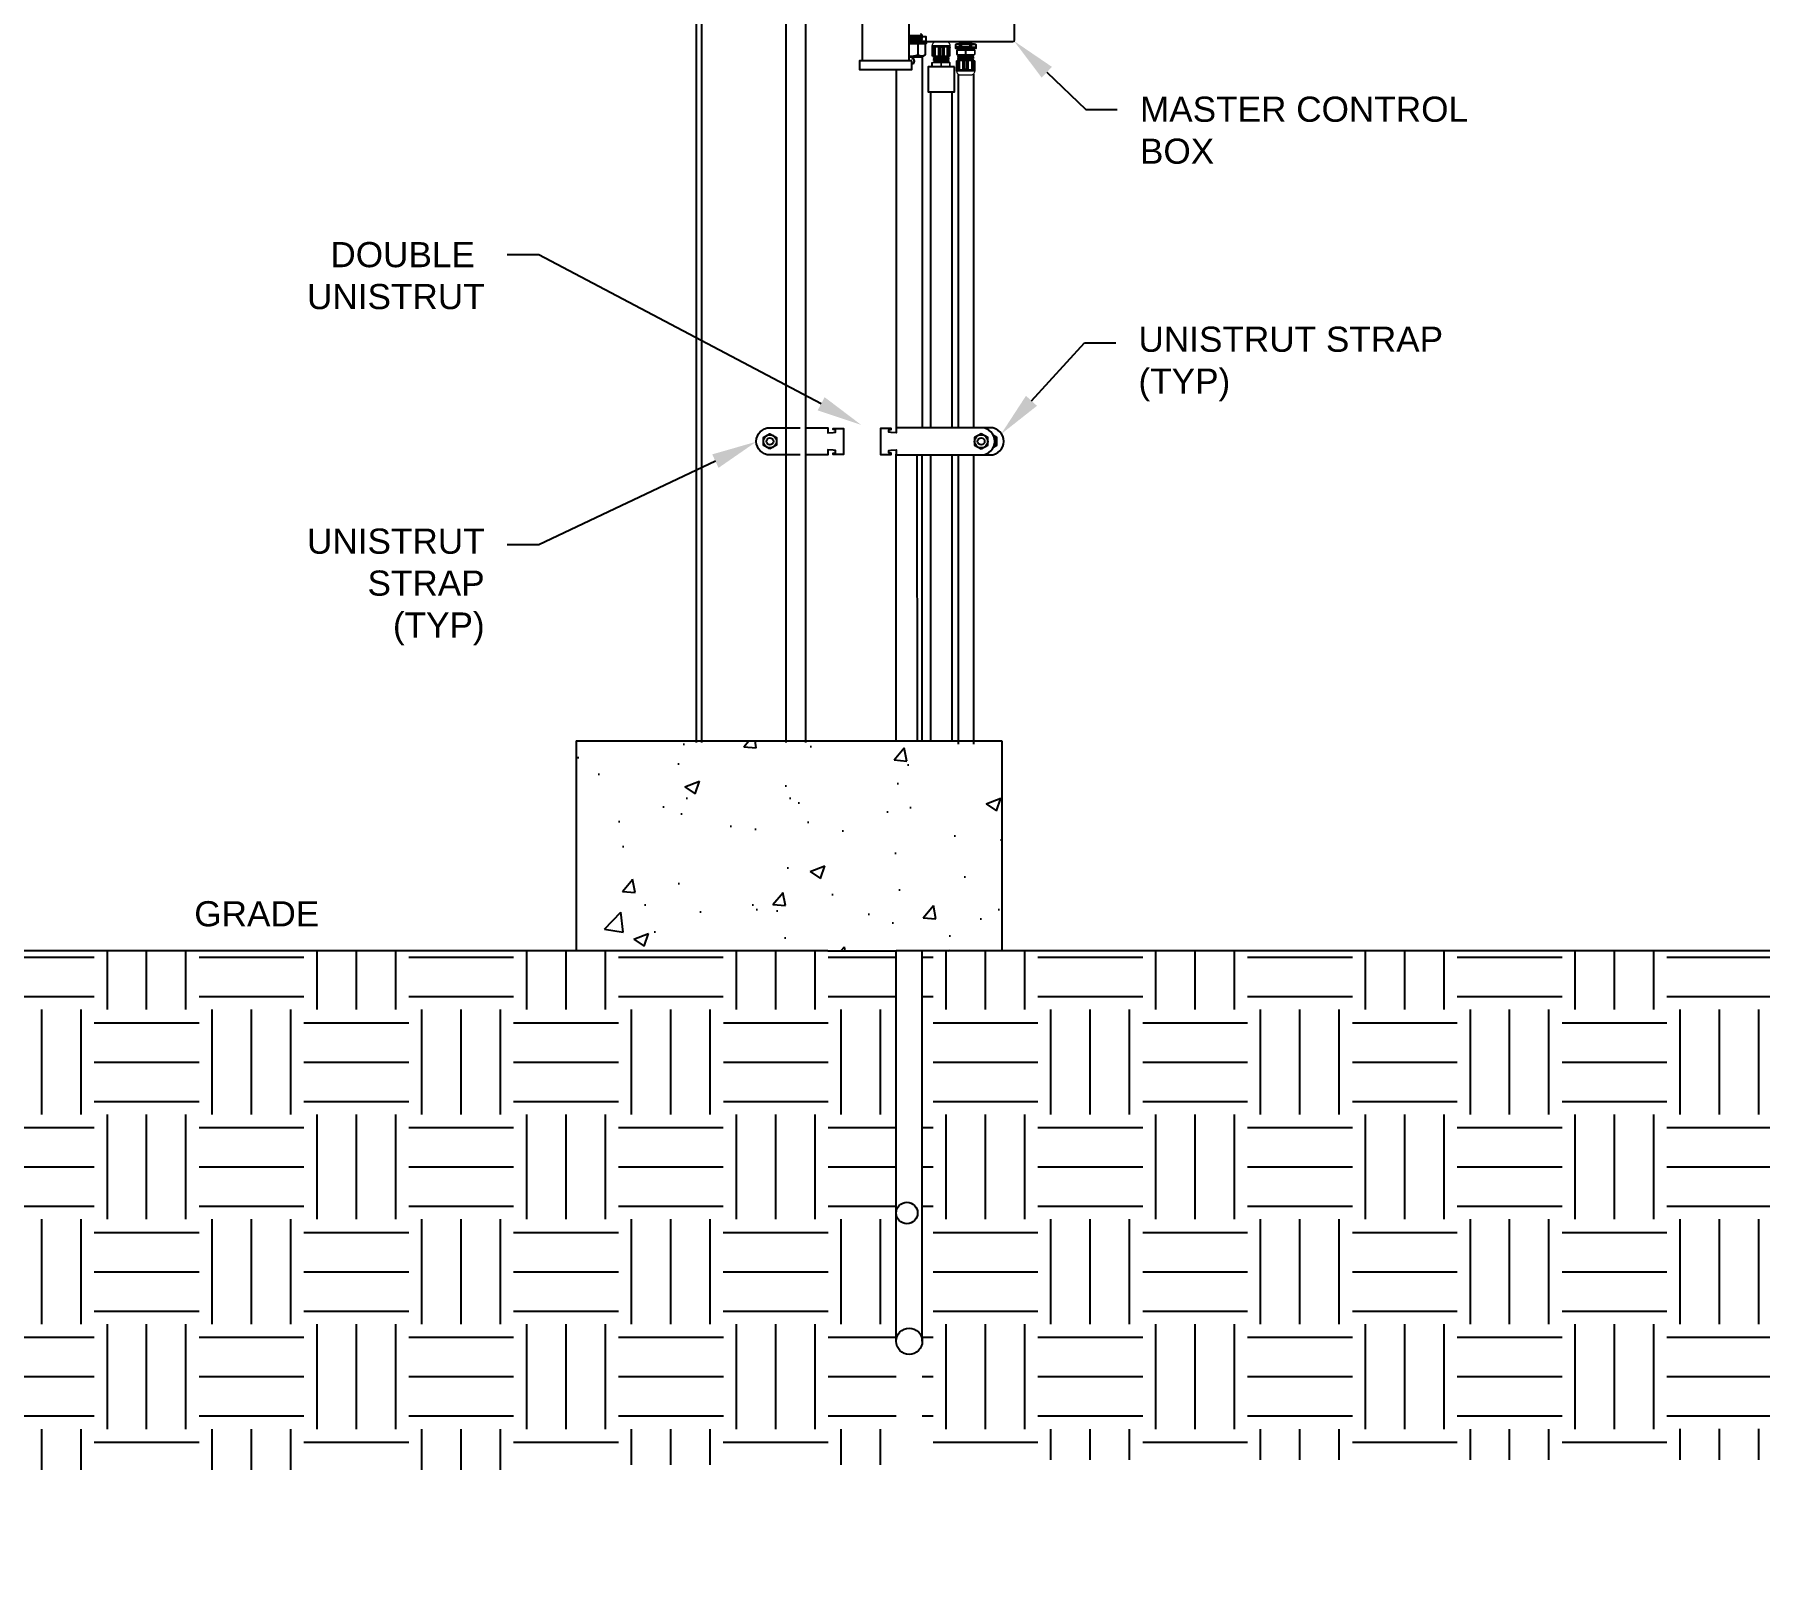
# Model space of a CAD drawing. Header units: feet. Extents: x -18 to 2540, y -48 to 1440.
# Drawn here: x 2018.08 to 2026.08, y 1377.34 to 1384.44 of the extents above; entities that cross this region are included whole.
import ezdxf
from ezdxf import colors
from ezdxf.entities.mleader import LeaderData, LeaderLine
from ezdxf.math import Vec2, Vec3

# ---------------------------------------------------------------- set-up
doc = ezdxf.new("R2010")
doc.units = ezdxf.units.FT
doc.header["$MEASUREMENT"] = 0
for name, color, linetype in [('ANNO-SYMBOL', 3, 'Continuous'), ('C-GRADE', 110, 'Continuous'), ('DETL-HTCH', 253, 'Continuous'), ('DETL-HVLN', 72, 'Continuous'), ('DETL-LTLN', 5, 'Continuous'), ('E-COND-PVC', 4, 'Continuous'), ('E-DETL', 7, 'Continuous'), ('E-EQPM-CAB', 5, 'Continuous'), ('E-POSTS', 4, 'Continuous'), ('G-ANNO-TEXT', 1, 'Continuous')]:
    doc.layers.add(name, color=color, linetype=linetype)
doc.styles.add('NEI-A', font='arial.ttf')

# ---------------------------------------------------------------- blocks, each defined once
blk = doc.blocks.new('Equipment Callout Arrowhead .75')
at = {"color": 0}
blk.add_ellipse((-0.248, 0), major_axis=(0.743, 0), ratio=0.350959, start_param=-0.80282, end_param=3.944413, dxfattribs=at)
blk = doc.blocks.new('A$C82a2585c')
at = {"layer": 'E-DETL'}
for p, q in [((0.1028, 5.4633), (0.1028, 0)), ((0.1668, 5.4633), (0.1597, 5.4633)), ((0.181, 5.4633), (0.181, 0)), ((0.5148, 0), (0.5148, 5.4633)), ((0.5362, 5.4633), (0.529, 5.4633)), ((0.5362, 0), (0.5362, 5.4633)), ((0.0583, 5.3745), (0.0583, 5.3638)), ((0.0583, 5.3745), (0.0957, 5.3745)), ((0.0583, 5.3638), (0.0583, 5.3211)), ((0.0583, 5.3638), (0.0957, 5.3638)), ((0.2255, 5.3745), (0.1882, 5.3745)), ((0.2255, 5.3638), (0.1882, 5.3638)), ((0.2255, 5.3638), (0.2255, 5.3745)), ((0.2255, 5.3211), (0.2255, 5.3638)), ((0.4704, 5.3745), (0.4704, 5.3638)), ((0.4704, 5.3745), (0.5077, 5.3745)), ((0.4704, 5.3638), (0.4704, 5.3211)), ((0.4704, 5.3638), (0.5077, 5.3638)), ((0.5806, 5.3745), (0.5433, 5.3745)), ((0.5806, 5.3638), (0.5433, 5.3638)), ((0.5806, 5.3745), (0.5806, 5.3638)), ((0.5806, 5.3638), (0.5806, 5.3211)), ((0.0583, 5.3211), (0.0583, 5.3105)), ((0.0583, 5.3211), (0.0957, 5.3211)), ((0.0583, 5.3105), (0.0957, 5.3105)), ((0.2255, 5.3211), (0.1882, 5.3211)), ((0.2255, 5.3105), (0.1882, 5.3105)), ((0.2255, 5.3105), (0.2255, 5.3211)), ((0.4704, 5.3211), (0.4704, 5.3105)), ((0.4704, 5.3211), (0.5077, 5.3211)), ((0.4704, 5.3105), (0.5077, 5.3105)), ((0.5806, 5.3211), (0.5433, 5.3211)), ((0.5806, 5.3105), (0.5433, 5.3105)), ((0.5806, 5.3211), (0.5806, 5.3105))]:
    blk.add_line(p, q, dxfattribs=at)
at = {"layer": 'E-DETL', "flags": 128}
for points in [[(0.1028, 5.4633), (0.5362, 5.4633)], [(0.0957, 5.3105), (0.0957, 5.3745)], [(0.1882, 5.3745), (0.1882, 5.3105)], [(0.5077, 5.3105), (0.5077, 5.3745)], [(0.5433, 5.3105), (0.5433, 5.3745)]]:
    blk.add_lwpolyline(points, dxfattribs=at)
for points in [[(0.0957, 5.2927), (0.1028, 5.2927), (0.1028, 5.2927), (0.1028, 5.3923), (0.1028, 5.3923), (0.0957, 5.3923)], [(0.1882, 5.3923), (0.181, 5.3923), (0.181, 5.3923), (0.181, 5.2927), (0.181, 5.2927), (0.1882, 5.2927)], [(0.5077, 5.2927), (0.5148, 5.2927), (0.5148, 5.2927), (0.5148, 5.3923), (0.5148, 5.3923), (0.5077, 5.3923)], [(0.5433, 5.2927), (0.5362, 5.2927), (0.5362, 5.2927), (0.5362, 5.3923), (0.5362, 5.3923), (0.5433, 5.3923)]]:
    blk.add_lwpolyline(points, close=True, dxfattribs=at)

msp = doc.modelspace()

# ---------------------------------------------------------------- hatches: boundary and pattern name
at = {"layer": 'DETL-HTCH', "true_color": 0xc7c8ca}
h = msp.add_hatch(dxfattribs=at)
h.set_pattern_fill('AR-CONC', color=9, scale=0.097252)
h.set_pattern_definition([(50, (1998.01173, 1373.8234), (0.69755, -0.061028), [0.072939, -0.80233]), (355, (1998.0117, 1373.8234), (-0.134939, 0.731522), [0.058351, -0.641864]), (100.4514, (1998.06986, 1373.81834), (0.562612, 0.670495), [0.061989, -0.681875]), (46.1842, (1998.0117, 1374.0179), (1.037914, -0.16097), [0.10941, -1.203494]), (96.6356, (1998.0982, 1374.0045), (0.90898, 0.94735), [0.092983, -1.022813]), (351.184, (1998.0117, 1374.0179), (0.90898, 0.94735), [0.087527, -0.962795]), (21, (1998.109, 1373.9693), (0.580504, -0.391555), [0.072939, -0.80233]), (326, (1998.109, 1373.9693), (0.23663, 0.705223), [0.058351, -0.641864]), (71.4514, (1998.15736, 1373.9367), (0.817134, 0.313668), [0.061989, -0.681875]), (37.5, (1998.01173, 1373.82343), (0.0118257, 0.3237461), [0, -0.6340834, 0, -0.651589, 0, -0.644295]), (7.5, (1998.01173, 1373.82343), (0.2558405, 0.3835735), [0, -0.371503, 0, -0.6194956, 0, -0.2455615]), (327.5, (1997.79486, 1373.82343), (0.5191533, -0.021935), [0, -0.24313, 0, -0.758566, 0, -1.006559]), (317.5, (1997.6976, 1373.82343), (0.5671606, 0.097354), [0, -0.316069, 0, -0.503766, 0, -0.714803])])
h.paths.add_polyline_path([(2022.568955, 1381.16373), (2020.592916, 1381.16373), (2020.592916, 1380.191209), (2021.760268, 1380.191209), (2022.076374, 1380.191209), (2022.568955, 1380.191209)])
at = {"layer": 'DETL-HTCH'}
h = msp.add_hatch(dxfattribs=at)
h.set_pattern_fill('EARTH', color=256, scale=1.945041)
h.set_pattern_definition([(0, (-336.6017, -230.5158), (0.4862603, 0.4862603), [0.4862603, -0.4862603]), (0, (-336.6017, -230.33344), (0.4862603, 0.4862603), [0.4862603, -0.4862603]), (0, (-336.6017, -230.1511), (0.4862603, 0.4862603), [0.4862603, -0.4862603]), (90, (-336.54093, -230.0903), (-0.4862603, 0.4862603), [0.4862603, -0.4862603]), (90, (-336.3586, -230.0903), (-0.4862603, 0.4862603), [0.4862603, -0.4862603]), (90, (-336.17623, -230.0903), (-0.4862603, 0.4862603), [0.4862603, -0.4862603])])
h.paths.add_polyline_path([(2022.1979, 1380.191209), (2022.1979, 1377.829737), (2026.736734, 1377.829737), (2028.487272, 1380.191209)])
h.paths.add_polyline_path([(2020.730095, 1380.191209), (2020.730074, 1377.807037), (2022.076335, 1377.807037), (2022.076335, 1380.191209)])
h.paths.add_polyline_path([(2020.728934, 1377.784338), (2020.728934, 1380.191209), (2015.244959, 1380.191209), (2016.995496, 1377.784338)])

# ---------------------------------------------------------------- linework, layer by layer
at = {"layer": 'ANNO-SYMBOL'}
for q in [(2020.592916, 1380.191209), (2022.565858, 1381.16373)]:
    msp.add_line((2020.592916, 1381.16373), q, dxfattribs=at)
at = {"layer": 'C-GRADE'}
msp.add_lwpolyline([(2021.760268, 1380.191209), (2022.076374, 1380.191209)], dxfattribs=at)
at = {"layer": 'DETL-HVLN'}
msp.add_line((2022.566678, 1381.16373), (2022.566678, 1380.191209), dxfattribs=at)
at = {"layer": 'DETL-LTLN'}
for points in [[(2021.918303, 1384.538936), (2021.918303, 1384.317875)], [(2022.13712, 1384.317875), (2022.13712, 1384.538936)], [(2022.1979, 1384.336228), (2022.1979, 1382.616515)], [(2022.076335, 1384.277582), (2022.076335, 1382.614868)], [(2022.363443, 1384.256379), (2022.363443, 1382.616515)], [(2022.435733, 1384.256693), (2022.435729, 1382.616515)], [(2022.236506, 1384.174327), (2022.236506, 1382.616515)], [(2022.334122, 1384.174641), (2022.334118, 1382.616515)], [(2022.076335, 1381.16373), (2022.076335, 1382.493486)], [(2022.076372, 1381.16373), (2022.076342, 1382.493483)], [(2022.174905, 1381.16373), (2022.174025, 1382.48999)], [(2022.1979, 1381.16373), (2022.1979, 1382.48999)], [(2022.236506, 1382.48999), (2022.236506, 1381.164004)], [(2022.334118, 1382.48999), (2022.334114, 1381.164004)], [(2022.363443, 1382.48999), (2022.363443, 1381.149354)], [(2022.435728, 1382.48999), (2022.435725, 1381.149354)], [(2021.760268, 1380.191209), (2015.412919, 1380.191209)], [(2022.076335, 1378.379889), (2022.076394, 1380.191059)], [(2028.688342, 1380.191209), (2022.076374, 1380.191059)], [(2022.1979, 1378.379889), (2022.1979, 1380.191062)]]:
    msp.add_lwpolyline(points, dxfattribs=at)
for points in [[(2022.148791, 1384.317875), (2021.906633, 1384.317875), (2021.906633, 1384.277582), (2022.148791, 1384.277582)], [(2022.346935, 1384.290521), (2022.22542, 1384.290131), (2022.22542, 1384.174292), (2022.346935, 1384.174682)]]:
    msp.add_lwpolyline(points, close=True, dxfattribs=at)
for centre, radius in [((2022.126077, 1378.974677), 0.049676), ((2022.137117, 1378.379889), 0.060783)]:
    msp.add_circle(centre, radius, dxfattribs=at)
at = {"layer": 'E-COND-PVC'}
for points in [[(2022.36344, 1384.256379), (2022.363444, 1382.616515)], [(2022.236502, 1384.174327), (2022.236506, 1382.616515)], [(2022.236507, 1382.48999), (2022.23651, 1381.164004)], [(2022.363444, 1382.48999), (2022.363447, 1381.149354)]]:
    msp.add_lwpolyline(points, dxfattribs=at)
at = {"layer": 'E-DETL', "ltscale": 0.05}
for points in [[(2022.13712, 1384.435553), (2022.196755, 1384.437642), (2022.192477, 1384.441677), (2022.192377, 1384.444479)], [(2022.192621, 1384.437497), (2022.192693, 1384.434657), (2022.196273, 1384.431696), (2022.13712, 1384.429157)], [(2022.13712, 1384.422091), (2022.196989, 1384.423847), (2022.192679, 1384.428218), (2022.192676, 1384.431542)], [(2022.13712, 1384.430908), (2022.214562, 1384.430908), (2022.214562, 1384.408072), (2022.13712, 1384.408107)], [(2022.13712, 1384.415464), (2022.197092, 1384.417599), (2022.192717, 1384.421515), (2022.192653, 1384.42372)], [(2022.192585, 1384.417438), (2022.192584, 1384.414882), (2022.197034, 1384.410646), (2022.13712, 1384.408386)], [(2022.13712, 1384.398412), (2022.215395, 1384.398412)], [(2022.177774, 1384.398412), (2022.177774, 1384.345092)], [(2022.203262, 1384.408077), (2022.203263, 1384.403919)], [(2022.211052, 1384.398412), (2022.211052, 1384.345031)], [(2022.215395, 1384.398412), (2022.216733, 1384.400318), (2022.216732, 1384.403921)], [(2022.211052, 1384.345031), (2022.197532, 1384.336718)]]:
    msp.add_lwpolyline(points, dxfattribs=at)
at = {"layer": 'E-DETL'}
msp.add_lwpolyline([(2022.13712, 1384.336718), (2022.197532, 1384.336718)], dxfattribs=at)
at = {"layer": 'E-DETL', "ltscale": 0.05}
for centre, radius, start, end in [((2022.136976, 1384.47568), 0.136812, 270.0602995, 287.3495945), ((2022.194479, 1384.380892), 0.039506, 244.9848419, 294.8034348)]:
    msp.add_arc(centre, radius, start, end, dxfattribs=at)
at = {"layer": 'E-EQPM-CAB', "lineweight": 0}
for p, q in [((2022.242695, 1384.388552), (2022.242695, 1384.340897)), ((2022.327308, 1384.340897), (2022.327308, 1384.388552)), ((2022.242695, 1384.340897), (2022.327308, 1384.340897)), ((2022.441544, 1384.317296), (2022.356931, 1384.317296)), ((2022.441544, 1384.317296), (2022.441544, 1384.269641))]:
    msp.add_line(p, q, dxfattribs=at)
at = {"layer": 'E-EQPM-CAB', "lineweight": 25}
msp.add_line((2022.356931, 1384.395102), (2022.441058, 1384.395102), dxfattribs=at)
for points in [[(2022.625221, 1384.415428), (2022.625221, 1386.140911)], [(2022.13712, 1384.407319), (2022.617112, 1384.407319)], [(2022.441058, 1384.395102), (2022.445434, 1384.393643), (2022.445434, 1384.37565), (2022.352554, 1384.37565), (2022.352554, 1384.393643), (2022.356931, 1384.395102)], [(2022.372492, 1384.380513), (2022.35304, 1384.380513), (2022.35304, 1384.393643), (2022.352554, 1384.393643)], [(2022.372492, 1384.393643), (2022.367629, 1384.394615), (2022.362766, 1384.395102), (2022.357903, 1384.394615), (2022.35304, 1384.393643)], [(2022.372492, 1384.36787), (2022.372492, 1384.40191)], [(2022.445434, 1384.393643), (2022.440571, 1384.394615), (2022.435709, 1384.395102), (2022.430846, 1384.394615), (2022.425983, 1384.393643), (2022.418689, 1384.393643), (2022.418689, 1384.380513), (2022.3793, 1384.380513), (2022.3793, 1384.393643), (2022.372492, 1384.393643)], [(2022.418689, 1384.393643), (2022.408963, 1384.394615), (2022.399237, 1384.395102), (2022.389025, 1384.394615), (2022.3793, 1384.393643)], [(2022.425983, 1384.36787), (2022.425983, 1384.40191)], [(2022.425983, 1384.380513), (2022.445434, 1384.380513)]]:
    msp.add_lwpolyline(points, dxfattribs=at)
at = {"layer": 'E-EQPM-CAB', "lineweight": 0}
for points in [[(2022.242695, 1384.388552), (2022.327308, 1384.388552)], [(2022.327308, 1384.382717), (2022.242695, 1384.382717)], [(2022.243667, 1384.378827), (2022.243667, 1384.340897)], [(2022.247558, 1384.379799), (2022.249017, 1384.380286), (2022.249989, 1384.381258), (2022.250475, 1384.381258), (2022.250475, 1384.340897)], [(2022.250962, 1384.380772), (2022.252421, 1384.381258), (2022.253393, 1384.382231), (2022.253879, 1384.382231), (2022.253879, 1384.340897)], [(2022.257283, 1384.382231), (2022.264091, 1384.382717), (2022.270413, 1384.382231)], [(2022.257283, 1384.382717), (2022.257283, 1384.340897)], [(2022.260201, 1384.406059), (2022.309802, 1384.406059)], [(2022.275276, 1384.340897), (2022.275276, 1384.382231), (2022.275762, 1384.381258), (2022.277221, 1384.380772)], [(2022.278194, 1384.381258), (2022.27868, 1384.381258), (2022.279166, 1384.380286), (2022.280625, 1384.379799)], [(2022.281598, 1384.380286), (2022.282084, 1384.380286)], [(2022.282084, 1384.340897), (2022.282084, 1384.380286)], [(2022.282084, 1384.379799), (2022.283056, 1384.379313), (2022.284515, 1384.378827), (2022.285488, 1384.378827), (2022.287433, 1384.379313), (2022.288406, 1384.380286), (2022.288406, 1384.340897)], [(2022.289864, 1384.379799), (2022.291323, 1384.380286)], [(2022.291323, 1384.381258), (2022.291323, 1384.340897)], [(2022.293268, 1384.380772), (2022.294241, 1384.381258), (2022.294727, 1384.382231), (2022.295213, 1384.382231)], [(2022.294727, 1384.340897), (2022.294727, 1384.382231)], [(2022.298617, 1384.382717), (2022.298617, 1384.340897)], [(2022.29959, 1384.382231), (2022.306398, 1384.382717), (2022.31272, 1384.382231)], [(2022.313206, 1384.340897), (2022.313206, 1384.382717)], [(2022.31661, 1384.340897), (2022.31661, 1384.382231), (2022.318069, 1384.381258), (2022.319528, 1384.380772)], [(2022.320014, 1384.340897), (2022.320014, 1384.381258), (2022.321473, 1384.380286), (2022.322445, 1384.379799)], [(2022.326336, 1384.380286), (2022.326822, 1384.379799), (2022.327308, 1384.379313), (2022.326822, 1384.378827), (2022.326336, 1384.378827), (2022.323418, 1384.379799), (2022.323418, 1384.380286), (2022.322932, 1384.380286), (2022.322932, 1384.340897)], [(2022.326336, 1384.340897), (2022.326336, 1384.378827)], [(2022.327308, 1384.291296), (2022.242695, 1384.291296), (2022.242695, 1384.310261), (2022.327308, 1384.310261)], [(2022.245126, 1384.291296), (2022.245126, 1384.310261)], [(2022.317583, 1384.330198), (2022.317583, 1384.333116), (2022.315637, 1384.333116), (2022.31272, 1384.333602), (2022.308829, 1384.333602), (2022.304453, 1384.334089), (2022.299104, 1384.334089), (2022.27479, 1384.335061), (2022.26944, 1384.335061), (2022.264091, 1384.335547), (2022.259715, 1384.335547), (2022.256311, 1384.336034), (2022.252907, 1384.336034), (2022.249503, 1384.337006), (2022.249503, 1384.339924), (2022.252421, 1384.340897), (2022.252907, 1384.34041), (2022.254852, 1384.34041), (2022.25777, 1384.339924), (2022.261174, 1384.339924), (2022.266037, 1384.339438), (2022.271386, 1384.339438), (2022.283056, 1384.338951), (2022.295213, 1384.338465), (2022.301049, 1384.338465), (2022.305912, 1384.337979), (2022.313692, 1384.337979), (2022.316124, 1384.337493), (2022.317583, 1384.337493)], [(2022.317583, 1384.325822), (2022.317096, 1384.326308), (2022.315637, 1384.326308), (2022.31272, 1384.326794), (2022.308829, 1384.326794), (2022.304453, 1384.327281), (2022.299104, 1384.327281), (2022.27479, 1384.328253), (2022.26944, 1384.328253), (2022.264091, 1384.328739), (2022.256311, 1384.328739), (2022.253879, 1384.329226), (2022.252907, 1384.329226), (2022.249503, 1384.330198), (2022.249503, 1384.333116), (2022.252421, 1384.334089)], [(2022.317583, 1384.319014), (2022.317096, 1384.3195), (2022.31272, 1384.3195), (2022.308829, 1384.319986), (2022.304453, 1384.319986), (2022.299104, 1384.320473), (2022.286947, 1384.320959), (2022.27479, 1384.320959), (2022.26944, 1384.321445), (2022.264091, 1384.321445), (2022.259715, 1384.321932), (2022.256311, 1384.321932), (2022.253879, 1384.322418), (2022.252907, 1384.322418), (2022.249503, 1384.32339), (2022.249503, 1384.326308), (2022.252421, 1384.326794), (2022.252421, 1384.329226)], [(2022.317583, 1384.310261), (2022.317583, 1384.312206), (2022.317096, 1384.312206), (2022.315637, 1384.312692), (2022.31272, 1384.312692), (2022.308829, 1384.313178), (2022.304453, 1384.313178), (2022.299104, 1384.313665), (2022.286947, 1384.313665), (2022.27479, 1384.314151), (2022.26944, 1384.314637), (2022.264091, 1384.314637), (2022.259715, 1384.315124), (2022.253879, 1384.315124), (2022.252907, 1384.31561), (2022.249503, 1384.316582), (2022.249503, 1384.319014), (2022.252421, 1384.319986), (2022.252421, 1384.322418)], [(2022.252421, 1384.33652), (2022.252421, 1384.333602), (2022.254852, 1384.333602), (2022.25777, 1384.333116), (2022.261174, 1384.333116), (2022.266037, 1384.33263), (2022.271386, 1384.33263), (2022.283056, 1384.332143), (2022.295213, 1384.331657), (2022.301049, 1384.331657), (2022.305912, 1384.331171), (2022.310288, 1384.331171), (2022.313692, 1384.330685), (2022.317583, 1384.330685), (2022.320987, 1384.329712), (2022.320987, 1384.326794), (2022.317583, 1384.325822), (2022.317583, 1384.32339), (2022.316124, 1384.323877), (2022.313692, 1384.323877), (2022.310288, 1384.324363), (2022.305912, 1384.324363), (2022.301049, 1384.324849), (2022.295213, 1384.324849), (2022.283056, 1384.325335), (2022.271386, 1384.325822), (2022.261174, 1384.325822), (2022.25777, 1384.326308), (2022.254852, 1384.326308), (2022.252907, 1384.326794), (2022.252421, 1384.326794)], [(2022.252421, 1384.319986), (2022.252907, 1384.319986), (2022.254852, 1384.3195), (2022.257283, 1384.3195), (2022.261174, 1384.319014), (2022.26555, 1384.319014), (2022.270413, 1384.318528), (2022.282084, 1384.318528), (2022.294241, 1384.318041), (2022.29959, 1384.317555), (2022.309316, 1384.317555), (2022.31272, 1384.317069), (2022.315637, 1384.317069), (2022.317096, 1384.316582), (2022.320987, 1384.31561), (2022.320987, 1384.313178), (2022.320014, 1384.312692), (2022.317583, 1384.312206)], [(2022.252421, 1384.310261), (2022.252421, 1384.31561)], [(2022.283056, 1384.310261), (2022.283056, 1384.291296)], [(2022.286947, 1384.291296), (2022.286947, 1384.310261)], [(2022.308343, 1384.340897), (2022.313206, 1384.34041), (2022.315151, 1384.34041), (2022.31661, 1384.339924), (2022.317583, 1384.339924)], [(2022.3205, 1384.340897), (2022.3205, 1384.34041), (2022.317583, 1384.339924), (2022.317583, 1384.337493), (2022.320987, 1384.33652), (2022.320987, 1384.333602), (2022.317583, 1384.33263)], [(2022.317583, 1384.32339), (2022.320987, 1384.322904), (2022.320987, 1384.319986), (2022.317583, 1384.319014), (2022.317583, 1384.316582)], [(2022.325363, 1384.291296), (2022.325363, 1384.310261)], [(2022.327308, 1384.291296), (2022.327308, 1384.310261)], [(2022.441544, 1384.366897), (2022.356931, 1384.366897), (2022.356931, 1384.347932), (2022.441544, 1384.347932)], [(2022.357903, 1384.277907), (2022.357417, 1384.278394), (2022.356931, 1384.27888), (2022.357417, 1384.279366), (2022.357903, 1384.279366), (2022.360821, 1384.278394), (2022.360821, 1384.277907), (2022.361307, 1384.277907), (2022.361307, 1384.317296)], [(2022.441544, 1384.269641), (2022.356931, 1384.269641), (2022.356931, 1384.317296)], [(2022.357903, 1384.317296), (2022.357903, 1384.279366)], [(2022.358876, 1384.36787), (2022.439112, 1384.36787)], [(2022.358876, 1384.366897), (2022.358876, 1384.347932)], [(2022.364225, 1384.317296), (2022.364225, 1384.276935), (2022.362766, 1384.277907), (2022.361793, 1384.278394)], [(2022.431818, 1384.338207), (2022.431332, 1384.338207), (2022.429387, 1384.338693), (2022.426955, 1384.338693), (2022.423065, 1384.339179), (2022.418689, 1384.339179), (2022.413826, 1384.339665), (2022.402155, 1384.339665), (2022.389998, 1384.340152), (2022.384649, 1384.340638), (2022.374923, 1384.340638), (2022.371519, 1384.341124), (2022.368601, 1384.341124), (2022.367143, 1384.34161), (2022.363252, 1384.342583), (2022.363252, 1384.345014), (2022.364225, 1384.345501), (2022.366656, 1384.345987)], [(2022.366656, 1384.334803), (2022.363252, 1384.335289), (2022.363252, 1384.338207), (2022.366656, 1384.339179), (2022.366656, 1384.34161)], [(2022.431818, 1384.321673), (2022.431818, 1384.324591), (2022.429387, 1384.324591), (2022.426469, 1384.325077), (2022.423065, 1384.325077), (2022.418202, 1384.325563), (2022.412853, 1384.325563), (2022.401182, 1384.326049), (2022.389025, 1384.326536), (2022.38319, 1384.326536), (2022.378327, 1384.327022), (2022.373951, 1384.327022), (2022.370547, 1384.327508), (2022.366656, 1384.327508), (2022.363252, 1384.328481), (2022.363252, 1384.331399), (2022.366656, 1384.332371), (2022.366656, 1384.334803), (2022.368115, 1384.334316), (2022.370547, 1384.334316), (2022.373951, 1384.33383), (2022.378327, 1384.33383), (2022.38319, 1384.333344), (2022.389025, 1384.333344), (2022.401182, 1384.332857), (2022.412853, 1384.332371), (2022.423065, 1384.332371), (2022.426469, 1384.331885), (2022.429387, 1384.331885), (2022.431332, 1384.331399), (2022.431818, 1384.331399)], [(2022.363739, 1384.317296), (2022.363739, 1384.317783), (2022.366656, 1384.318269), (2022.366656, 1384.3207), (2022.363252, 1384.321673), (2022.363252, 1384.324591), (2022.366656, 1384.325563)], [(2022.367629, 1384.317296), (2022.367629, 1384.275962), (2022.36617, 1384.276935), (2022.364711, 1384.277421)], [(2022.366656, 1384.347932), (2022.366656, 1384.345987), (2022.367143, 1384.345987), (2022.368601, 1384.345501), (2022.371519, 1384.345501), (2022.375409, 1384.345014), (2022.379786, 1384.345014), (2022.385135, 1384.344528), (2022.397292, 1384.344528), (2022.409449, 1384.344042), (2022.414798, 1384.343556), (2022.420147, 1384.343556), (2022.424524, 1384.343069), (2022.430359, 1384.343069), (2022.431332, 1384.342583), (2022.434736, 1384.34161), (2022.434736, 1384.339179), (2022.431818, 1384.338207), (2022.431818, 1384.335775)], [(2022.366656, 1384.339179), (2022.367143, 1384.338693), (2022.371519, 1384.338693), (2022.375409, 1384.338207), (2022.379786, 1384.338207), (2022.385135, 1384.33772), (2022.397292, 1384.337234), (2022.409449, 1384.337234), (2022.414798, 1384.336748), (2022.420147, 1384.336748), (2022.424524, 1384.336261), (2022.427928, 1384.336261), (2022.430359, 1384.335775), (2022.431332, 1384.335775), (2022.434736, 1384.334803), (2022.434736, 1384.331885), (2022.431818, 1384.331399), (2022.431818, 1384.328967)], [(2022.366656, 1384.332371), (2022.367143, 1384.331885), (2022.368601, 1384.331885), (2022.371519, 1384.331399), (2022.375409, 1384.331399), (2022.379786, 1384.330912), (2022.385135, 1384.330912), (2022.409449, 1384.32994), (2022.414798, 1384.32994), (2022.420147, 1384.329453), (2022.427928, 1384.329453), (2022.430359, 1384.328967), (2022.431332, 1384.328967), (2022.434736, 1384.327995), (2022.434736, 1384.325077), (2022.431818, 1384.324104)], [(2022.366656, 1384.327995), (2022.366656, 1384.325077), (2022.368601, 1384.325077), (2022.371519, 1384.324591), (2022.375409, 1384.324591), (2022.379786, 1384.324104), (2022.385135, 1384.324104), (2022.409449, 1384.323132), (2022.414798, 1384.323132), (2022.420147, 1384.322645), (2022.424524, 1384.322645), (2022.427928, 1384.322159), (2022.431332, 1384.322159), (2022.434736, 1384.321187), (2022.434736, 1384.318269), (2022.431818, 1384.317296), (2022.431332, 1384.317783), (2022.429387, 1384.317783), (2022.426469, 1384.318269), (2022.423065, 1384.318269), (2022.418202, 1384.318755), (2022.412853, 1384.318755), (2022.401182, 1384.319241), (2022.389025, 1384.319728), (2022.38319, 1384.319728), (2022.378327, 1384.320214), (2022.370547, 1384.320214), (2022.368115, 1384.3207), (2022.366656, 1384.3207)], [(2022.375896, 1384.317296), (2022.371033, 1384.317783), (2022.369088, 1384.317783), (2022.367629, 1384.318269), (2022.366656, 1384.318269)], [(2022.371033, 1384.317296), (2022.371033, 1384.275476)], [(2022.385621, 1384.275476), (2022.385621, 1384.317296)], [(2022.389512, 1384.317296), (2022.389512, 1384.275962)], [(2022.392916, 1384.276935), (2022.392916, 1384.317296)], [(2022.402155, 1384.278394), (2022.401182, 1384.27888), (2022.399724, 1384.279366), (2022.398751, 1384.279366), (2022.396806, 1384.27888), (2022.395833, 1384.277907), (2022.395833, 1384.317296)], [(2022.397292, 1384.366897), (2022.397292, 1384.347932)], [(2022.401182, 1384.347932), (2022.401182, 1384.366897)], [(2022.402155, 1384.317296), (2022.402155, 1384.277907)], [(2022.408963, 1384.317296), (2022.408963, 1384.275962), (2022.408477, 1384.276935), (2022.407018, 1384.277421)], [(2022.426955, 1384.275476), (2022.426955, 1384.317296)], [(2022.433277, 1384.277421), (2022.431818, 1384.276935), (2022.430846, 1384.275962), (2022.430359, 1384.275962), (2022.430359, 1384.317296)], [(2022.431818, 1384.347932), (2022.431818, 1384.342583)], [(2022.436681, 1384.278394), (2022.435222, 1384.277907), (2022.43425, 1384.276935), (2022.433763, 1384.276935), (2022.433763, 1384.317296)], [(2022.439112, 1384.366897), (2022.439112, 1384.347932)], [(2022.440571, 1384.279366), (2022.440571, 1384.317296)], [(2022.441544, 1384.366897), (2022.441544, 1384.347932)], [(2022.325363, 1384.290323), (2022.245126, 1384.290323)], [(2022.356931, 1384.275476), (2022.441544, 1384.275476)], [(2022.384649, 1384.275962), (2022.377841, 1384.275476), (2022.371519, 1384.275962)], [(2022.424038, 1384.252134), (2022.374437, 1384.252134)], [(2022.39097, 1384.277421), (2022.389998, 1384.276935), (2022.389512, 1384.275962), (2022.389025, 1384.275962)], [(2022.394374, 1384.278394), (2022.392916, 1384.277907)], [(2022.402641, 1384.277907), (2022.402155, 1384.277907)], [(2022.406045, 1384.276935), (2022.405559, 1384.276935), (2022.405073, 1384.277907), (2022.403614, 1384.278394)], [(2022.426955, 1384.275962), (2022.420147, 1384.275476), (2022.413826, 1384.275962)]]:
    msp.add_lwpolyline(points, dxfattribs=at)
for points in [[(2022.247071, 1384.340897), (2022.247071, 1384.380286), (2022.246585, 1384.379799), (2022.243667, 1384.378827), (2022.243181, 1384.378827), (2022.242695, 1384.379313), (2022.243667, 1384.379799), (2022.243667, 1384.380286, 0.00678588), (2022.242848, 1384.379904)], [(2022.27061, 1384.382292, -0.00378952), (2022.271872, 1384.382717), (2022.271872, 1384.340897)], [(2022.277372, 1384.381009, -0.00445847), (2022.27868, 1384.381258), (2022.27868, 1384.340897)], [(2022.291323, 1384.381258), (2022.29181, 1384.381258, -0.00445847), (2022.293118, 1384.381009)], [(2022.312975, 1384.382034, -0.00611779), (2022.313434, 1384.382492, -0.00155762), (2022.314769, 1384.381786)], [(2022.406867, 1384.277184, -0.00445847), (2022.405559, 1384.276935), (2022.405559, 1384.317296)], [(2022.413629, 1384.275901, -0.00378952), (2022.412367, 1384.275476), (2022.412367, 1384.317296)], [(2022.437167, 1384.317296), (2022.437167, 1384.277907), (2022.437654, 1384.278394), (2022.440571, 1384.279366), (2022.441058, 1384.279366), (2022.441544, 1384.27888), (2022.440571, 1384.278394), (2022.440571, 1384.277907, 0.00678588), (2022.441391, 1384.278289)], [(2022.371264, 1384.276159, -0.00611779), (2022.370805, 1384.275701, -0.00155762), (2022.36947, 1384.276407)], [(2022.392916, 1384.276935), (2022.392429, 1384.276935, -0.00445847), (2022.391121, 1384.277184)]]:
    msp.add_lwpolyline(points, format="xyb", dxfattribs=at)
at = {"layer": 'E-EQPM-CAB', "lineweight": 25}
msp.add_lwpolyline([(2022.372492, 1384.40191), (2022.425983, 1384.40191), (2022.422093, 1384.405314), (2022.375896, 1384.405314)], close=True, dxfattribs=at)
at = {"layer": 'E-EQPM-CAB', "lineweight": 0}
for centre, radius, start, end in [((2022.260444, 1384.388309), 0.017263, 89.9999971, 180.0000029), ((2022.241964, 1384.369341), 0.011917, 60.8646126, 63.3303946), ((2022.242449, 1384.368367), 0.014837, 54.6462564, 56.7658434), ((2022.241486, 1384.366921), 0.019197, 49.1137309, 50.867036), ((2022.265308, 1384.330437), 0.05228, 100.3271574, 101.8211579), ((2022.375231, 1384.171382), 0.241977, 119.240019, 119.596998), ((2022.239065, 1384.363526), 0.026478, 44.3457898, 45.7478655), ((2022.158939, 1384.312043), 0.133334, 31.4422744, 31.8162316), ((2022.263361, 1384.330437), 0.05228, 78.1788421, 79.6728426), ((2022.297398, 1384.303222), 0.081926, 105.7705367, 106.7319892), ((2022.294477, 1384.308126), 0.072645, 99.8222844, 100.8813882), ((2022.276499, 1384.308126), 0.072645, 79.1186118, 80.1777156), ((2022.273091, 1384.303222), 0.081926, 73.2680108, 74.2294633), ((2022.307615, 1384.330437), 0.05228, 100.3271574, 101.8211579), ((2022.412037, 1384.312043), 0.133334, 148.1837684, 148.5577256), ((2022.269217, 1384.295972), 0.091604, 70.4441551, 71.3126459), ((2022.310045, 1384.388309), 0.017263, 359.9999971, 90.0000029), ((2022.305668, 1384.330437), 0.05228, 78.1788421, 79.6728426), ((2022.329003, 1384.366921), 0.019197, 129.132964, 130.8862691), ((2022.328041, 1384.368367), 0.014837, 123.2341566, 125.3537436), ((2022.328525, 1384.369341), 0.011917, 116.6696054, 119.1353874), ((2022.318316, 1384.348447), 0.032811, 73.4872855, 75.0424701), ((2022.358633, 1384.36714), 0.000729, 89.9998594, 180.0001406), ((2022.438869, 1384.36714), 0.000729, 359.9998594, 90.0001406), ((2022.245369, 1384.291053), 0.000729, 179.9998594, 270.0001406), ((2022.325606, 1384.291053), 0.000729, 269.9998594, 0.0001406), ((2022.365923, 1384.309746), 0.032811, 253.4872855, 255.0424701), ((2022.374194, 1384.269884), 0.017263, 179.9999971, 270.0000029), ((2022.355713, 1384.288852), 0.011917, 296.6696054, 299.1353874), ((2022.356198, 1384.289826), 0.014837, 303.2341566, 305.3537436), ((2022.355236, 1384.291272), 0.019197, 309.132964, 310.8862691), ((2022.378571, 1384.327756), 0.05228, 258.1788421, 259.6728426), ((2022.415022, 1384.362221), 0.091604, 250.4441551, 251.3126459), ((2022.272202, 1384.34615), 0.133334, 328.1837684, 328.5577256), ((2022.376624, 1384.327756), 0.05228, 280.3271574, 281.8211579), ((2022.411147, 1384.354971), 0.081926, 253.2680108, 254.2294633), ((2022.40774, 1384.350067), 0.072645, 259.1186118, 260.1777156), ((2022.389762, 1384.350067), 0.072645, 279.8222844, 280.8813882), ((2022.386841, 1384.354971), 0.081926, 285.7705367, 286.7319892), ((2022.420878, 1384.327756), 0.05228, 258.1788421, 259.6728426), ((2022.5253, 1384.34615), 0.133334, 211.4422744, 211.8162316), ((2022.423795, 1384.269884), 0.017263, 269.9999971, 0.0000029), ((2022.445173, 1384.294667), 0.026478, 224.3457898, 225.7478655), ((2022.309007, 1384.48681), 0.241977, 299.240019, 299.596998), ((2022.418931, 1384.327756), 0.05228, 280.3271574, 281.8211579), ((2022.442753, 1384.291272), 0.019197, 229.1137309, 230.867036), ((2022.44179, 1384.289826), 0.014837, 234.6462564, 236.7658434), ((2022.442275, 1384.288852), 0.011917, 240.8646126, 243.3303946)]:
    msp.add_arc(centre, radius, start, end, dxfattribs=at)
at = {"layer": 'E-EQPM-CAB', "lineweight": 25}
msp.add_arc((2022.617296, 1384.415612), 0.008294, 270.0002506, 359.9997494, dxfattribs=at)
at = {"layer": 'E-POSTS', "color": 7}
for points in [[(2021.631254, 1382.48999), (2021.491234, 1382.48999, -1), (2021.491234, 1382.616515), (2021.631254, 1382.616515)], [(2022.076471, 1382.616515), (2022.076471, 1382.59319), (2022.052588, 1382.593673), (2022.041944, 1382.595622), (2022.041944, 1382.606125), (2022.052588, 1382.608074), (2022.052588, 1382.613589), (2022.003962, 1382.613589), (2022.003962, 1382.492851), (2022.052588, 1382.492851), (2022.052588, 1382.498366), (2022.041944, 1382.500315), (2022.041944, 1382.510818), (2022.052588, 1382.512767), (2022.076342, 1382.513236), (2022.076342, 1382.48999), (2022.470599, 1382.48999, 1), (2022.470599, 1382.616515)], [(2022.097628, 1382.48999), (2022.512319, 1382.48999, 1), (2022.512319, 1382.616515)]]:
    msp.add_lwpolyline(points, format="xyb", dxfattribs=at)
at = {"layer": 'E-POSTS'}
for points in [[(2021.491234, 1382.518115), (2021.460804, 1382.535684), (2021.460804, 1382.570821), (2021.491234, 1382.58839), (2021.521664, 1382.570821), (2021.521664, 1382.535684)], [(2022.470599, 1382.518115), (2022.501029, 1382.535684), (2022.501029, 1382.570821), (2022.470599, 1382.58839), (2022.440169, 1382.570821), (2022.440169, 1382.535684)]]:
    msp.add_lwpolyline(points, close=True, dxfattribs=at)
at = {"layer": 'E-POSTS', "color": 7}
msp.add_lwpolyline([(2021.656159, 1382.616515), (2021.760268, 1382.616515), (2021.760268, 1382.59319), (2021.784018, 1382.593673), (2021.794663, 1382.595622), (2021.794663, 1382.606125), (2021.784018, 1382.608074), (2021.784018, 1382.613589), (2021.832644, 1382.613589), (2021.832644, 1382.492851), (2021.784018, 1382.492851), (2021.784018, 1382.498366), (2021.794663, 1382.500315), (2021.794663, 1382.510818), (2021.784018, 1382.512767), (2021.760264, 1382.513236), (2021.760264, 1382.48999), (2021.656159, 1382.48999)], dxfattribs=at)
at = {"layer": 'E-POSTS'}
msp.add_lwpolyline([(2022.527534, 1382.5269), (2022.542749, 1382.535684), (2022.542749, 1382.570821), (2022.527534, 1382.579606)], dxfattribs=at)
at = {"layer": 'E-POSTS', "color": 7}
for centre, radius in [((2021.491234, 1382.553253), 0.03043), ((2021.491234, 1382.553253), 0.016234), ((2022.470599, 1382.553253), 0.03043), ((2022.470599, 1382.553253), 0.016234)]:
    msp.add_circle(centre, radius, dxfattribs=at)
at = {"layer": 'E-POSTS'}
for centre, radius, start, end in [((2022.149277, 1384.316408), 0.012157, 270, 90), ((2022.512319, 1382.553253), 0.03043, 300, 60)]:
    msp.add_arc(centre, radius, start, end, dxfattribs=at)

# ---------------------------------------------------------------- block references
at = {"xscale": -1.167024715220308, "yscale": 1.167024715220308, "zscale": 1.167024715220308}
msp.add_blockref('A$C82a2585c', (2021.776071, 1381.156396), dxfattribs=at)

# ---------------------------------------------------------------- texts
at = {"layer": 'G-ANNO-TEXT', "insert": (2018.821239, 1380.420761), "char_height": 0.1167025, "attachment_point": 1, "style": 'NEI-A'}
msp.add_mtext_dynamic_manual_height_columns('GRADE', width=0.62596627, gutter_width=0.638363, heights=[0], dxfattribs=at)

# ---------------------------------------------------------------- next in the draw order: leaders
at = {"layer": 'G-ANNO-TEXT'}
ml = msp.add_multileader_mtext('Standard', dxfattribs=at)
ml.set_content('\\A1;6 MOTOR CONTROL CABLE CONDUITS (TYP.)', color=256, style='NEI-A')
ml.set_leader_properties()
ml.set_arrow_properties(name='Equipment Callout Arrowhead .75')
ml.build(insert=Vec2(0, 0))
ml.multileader.update_dxf_attribs({"dogleg_length": 0.0625, "arrow_head_size": 0.125})
ctx = ml.context
ctx.base_point, ctx.char_height, ctx.arrow_head_size, ctx.landing_gap_size, ctx.plane_origin = Vec3(2133.680839, 1383.790863), 0.1, 0.125, 0.09, Vec3(2077.345805, 1319.927864)
notes = []
notes.append((ctx, [(0, (0, 0, 0), (0, 0), (1, 0), 1, [])]))
ctx.mtext.insert, ctx.mtext.width, ctx.mtext.flow_direction = Vec3(2133.770839, 1383.855563), 2.21448175, 5
ctx.mtext.has_bg_fill, ctx.mtext.bg_color, ctx.mtext.bg_scale_factor, ctx.mtext.bg_transparency, ctx.mtext.use_window_bg_color = 1, -1027028792, 1.5, 0, 1
for ctx, leaders in notes:
    for number, flags, end, landing, length, lines in leaders:
        leader = LeaderData()
        leader.index, (leader.has_last_leader_line, leader.has_dogleg_vector, leader.attachment_direction) = number, flags
        leader.last_leader_point, leader.dogleg_vector, leader.dogleg_length = Vec3(end), Vec3(landing), length
        for number, points, colour, breaks in lines:
            line = LeaderLine()
            line.index, line.vertices, line.color, line.breaks = number, Vec3.list(points), colors.encode_raw_color(colour), breaks
            leader.lines.append(line)
        ctx.leaders.append(leader)

# ---------------------------------------------------------------- next in the draw order: linework, layer by layer
at = {"layer": 'E-POSTS', "color": 7}
msp.add_line((2022.512319, 1382.616515), (2022.076471, 1382.616515), dxfattribs=at)

# ---------------------------------------------------------------- next in the draw order: leaders
at = {"layer": 'G-ANNO-TEXT'}
ml = msp.add_multileader_mtext('Standard', dxfattribs=at)
ml.set_content('\\A1;MASTER CONTROL BOX', color=256, style='NEI-A')
ml.set_leader_properties()
ml.build(insert=Vec2(0, 0))
ml.multileader.update_dxf_attribs({"dogleg_length": 0.125, "arrow_head_size": 0.210064})
ctx = ml.context
ctx.base_point, ctx.char_height, ctx.arrow_head_size, ctx.landing_gap_size, ctx.plane_origin = Vec3(2023.102237, 1384.092541), 0.11670247, 0.210064, 0.105032, Vec3(2022.168937, 1385.609918)
notes = []
notes.append((ctx, [(1, (1, 1, 0), (2022.956359, 1384.092541), (1, 0), 0.145878, [(0, [(2022.62316, 1384.409748)], 0, [])])]))
ctx.mtext.insert, ctx.mtext.width, ctx.mtext.flow_direction = Vec3(2023.207269, 1384.151887), 1.61406523, 5
ctx.mtext.has_bg_fill, ctx.mtext.bg_color, ctx.mtext.bg_scale_factor, ctx.mtext.bg_transparency, ctx.mtext.use_window_bg_color = 1, -1027028792, 1.5, 0, 1
ml = msp.add_multileader_mtext('Standard', dxfattribs=at)
ml.set_content('\\A1;DOUBLE  UNISTRUT', color=256, style='NEI-A')
ml.set_leader_properties()
ml.build(insert=Vec2(0, 0))
ml.multileader.update_dxf_attribs({"dogleg_length": 0.125, "arrow_head_size": 0.210064})
ctx = ml.context
ctx.base_point, ctx.char_height, ctx.arrow_head_size, ctx.landing_gap_size, ctx.plane_origin = Vec3(2019.25496, 1383.418254), 0.11670247, 0.210064, 0.105032, Vec3(2021.430175, 1382.825269)
ctx.text_align_type = 2
notes.append((ctx, [(0, (1, 1, 0), (2020.418984, 1383.418254), (-1, 0), 0.145878, [(0, [(2021.914458, 1382.62944)], 0, [])])]))
ctx.mtext.insert, ctx.mtext.width, ctx.mtext.alignment, ctx.mtext.flow_direction = Vec3(2020.168073, 1383.4776), 0.8993387, 3, 5
ctx.mtext.has_bg_fill, ctx.mtext.bg_color, ctx.mtext.bg_scale_factor, ctx.mtext.bg_transparency, ctx.mtext.use_window_bg_color = 1, -1027028792, 1.5, 0, 1
ml = msp.add_multileader_mtext('Standard', dxfattribs=at)
ml.set_content('\\A1;UNISTRUT STRAP (TYP)', color=256, style='NEI-A')
ml.set_leader_properties()
ml.build(insert=Vec2(0, 0))
ml.multileader.update_dxf_attribs({"dogleg_length": 0.125, "arrow_head_size": 0.210064})
ctx = ml.context
ctx.base_point, ctx.char_height, ctx.arrow_head_size, ctx.landing_gap_size, ctx.plane_origin = Vec3(2023.095265, 1383.009719), 0.11670247, 0.210064, 0.105032, Vec3(2026.160904, 1382.58876)
notes.append((ctx, [(1, (1, 1, 0), (2022.949387, 1383.009719), (1, 0), 0.145878, [(0, [(2022.56243, 1382.586045)], 0, [])])]))
ctx.mtext.insert, ctx.mtext.width, ctx.mtext.flow_direction = Vec3(2023.200298, 1383.085225), 1.44538686, 5
ctx.mtext.has_bg_fill, ctx.mtext.bg_color, ctx.mtext.bg_scale_factor, ctx.mtext.bg_transparency, ctx.mtext.use_window_bg_color = 1, -1027028792, 1.5, 0, 1
ml = msp.add_multileader_mtext('Standard', dxfattribs=at)
ml.set_content('\\A1;UNISTRUT STRAP\\P(TYP)', color=256, style='NEI-A')
ml.set_leader_properties()
ml.build(insert=Vec2(0, 0))
ml.multileader.update_dxf_attribs({"dogleg_length": 0.125, "arrow_head_size": 0.210064})
ctx = ml.context
ctx.base_point, ctx.char_height, ctx.arrow_head_size, ctx.landing_gap_size, ctx.plane_origin = Vec3(2019.25496, 1382.073247), 0.11670247, 0.210064, 0.105032, Vec3(2021.430175, 1381.480263)
ctx.text_align_type = 2
notes.append((ctx, [(0, (1, 1, 0), (2020.418984, 1382.073247), (-1, 0), 0.145878, [(0, [(2021.427994, 1382.551565)], 0, [])])]))
ctx.mtext.insert, ctx.mtext.width, ctx.mtext.alignment, ctx.mtext.flow_direction = Vec3(2020.168073, 1382.148753), 0.8993387, 3, 5
ctx.mtext.has_bg_fill, ctx.mtext.bg_color, ctx.mtext.bg_scale_factor, ctx.mtext.bg_transparency, ctx.mtext.use_window_bg_color = 1, -1027028792, 1.5, 0, 1
for ctx, leaders in notes:
    for number, flags, end, landing, length, lines in leaders:
        leader = LeaderData()
        leader.index, (leader.has_last_leader_line, leader.has_dogleg_vector, leader.attachment_direction) = number, flags
        leader.last_leader_point, leader.dogleg_vector, leader.dogleg_length = Vec3(end), Vec3(landing), length
        for number, points, colour, breaks in lines:
            line = LeaderLine()
            line.index, line.vertices, line.color, line.breaks = number, Vec3.list(points), colors.encode_raw_color(colour), breaks
            leader.lines.append(line)
        ctx.leaders.append(leader)

doc.saveas('drawing.dxf')
